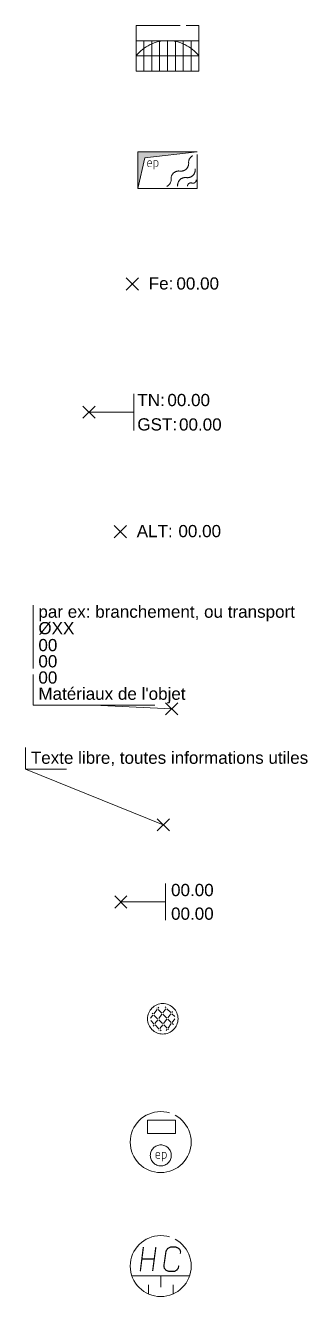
# Model space of a CAD drawing. Header units: metres. Extents: x 3068 to 3311, y 1718 to 1911.
# Drawn here: x 3119.72 to 3124.35, y 1865.78 to 1886.63 of the extents above; entities that cross this region are included whole.
import ezdxf
from ezdxf.enums import TextEntityAlignment as Align

# ---------------------------------------------------------------- set-up
doc = ezdxf.new("R2010")
doc.units = ezdxf.units.M
doc.header["$PDMODE"] = 3
doc.header["$PDSIZE"] = 0.1
doc.linetypes.add('Socle_Continu', pattern=[2.5, 2.5, 0])
doc.layers.add('EAUPL_SCI', color=5, linetype='Socle_Continu', lineweight=13, true_color=0x0000ff)
doc.layers.add('EAUPL_SCS', color=5, linetype='Socle_Continu', lineweight=13, true_color=0x0000ff)
doc.styles.add('Reseaux', font='arial.ttf')
doc.styles.get("Standard").update_dxf_attribs({"font": 'arial.ttf'})

# ---------------------------------------------------------------- blocks, each defined once
blk = doc.blocks.new('BP_0095')
at = {"layer": 'EAUPL_SCI', "linetype": 'Socle_Continu'}
blk.add_point((0, 0), dxfattribs=at)
at = {"layer": 'EAUPL_SCI', "linetype": 'Socle_Continu', "insert": (0.268, 0.01), "char_height": 0.2, "attachment_point": 4}
blk.add_mtext_dynamic_manual_height_columns('Fe:', width=0.46273, gutter_width=1, heights=[0], dxfattribs=at)
at = {"layer": 'EAUPL_SCI', "linetype": 'Socle_Continu'}
blk.add_attdef('FE', text='', height=0.2, dxfattribs=at).set_placement((0.722, 0.01), align=Align.MIDDLE_LEFT)
at = {"layer": 'EAUPL_SCI', "linetype": 'Socle_Continu', "style": 'Reseaux', "flags": 9}
for tag, p in [('ID', (1.737, -0.12)), ('NATURE', (1.737, -0.441))]:
    blk.add_attdef(tag, p, '', height=0.2, dxfattribs=at)
at = {"layer": 'EAUPL_SCI', "linetype": 'Socle_Continu', "flags": 9}
for tag, p in [('FAMILLE', (1.737, -0.763)), ('CALQUE', (1.737, -1.084))]:
    blk.add_attdef(tag, p, '', height=0.2, dxfattribs=at)
blk = doc.blocks.new('*U311')
at = {"layer": 'EAUPL_SCI', "linetype": 'Socle_Continu'}
blk.add_line((0.733, 0), (0, 0), dxfattribs=at)
at = {"layer": 'EAUPL_SCI', "linetype": 'Socle_Continu', "flags": 128}
blk.add_lwpolyline([(0.733, -0.3), (0.733, 0.3)], dxfattribs=at)
at = {"layer": 'EAUPL_SCI', "linetype": 'Socle_Continu'}
blk.add_point((0, 0), dxfattribs=at)
at = {"layer": 'EAUPL_SCI', "linetype": 'Socle_Continu', "char_height": 0.2, "attachment_point": 4}
for s, insert in [('TN:', (0.793, 0.2)), ('GST:', (0.793, -0.201))]:
    blk.add_mtext_dynamic_manual_height_columns(s, width=0.46273, gutter_width=1, heights=[0], dxfattribs=dict(at, insert=insert))
at = {"layer": 'EAUPL_SCI', "linetype": 'Socle_Continu'}
for tag, p in [('TN', (1.286, 0.2)), ('GST', (1.477, -0.201))]:
    blk.add_attdef(tag, text='', height=0.2, dxfattribs=at).set_placement(p, align=Align.MIDDLE_LEFT)
at = {"layer": 'EAUPL_SCI', "linetype": 'Socle_Continu', "style": 'Reseaux', "flags": 9}
for tag, p in [('ID', (2.428, 0.07)), ('NATURE', (2.428, -0.251))]:
    blk.add_attdef(tag, p, '', height=0.2, dxfattribs=at)
at = {"layer": 'EAUPL_SCI', "linetype": 'Socle_Continu', "flags": 9}
for tag, p in [('FAMILLE', (2.428, -0.573)), ('CALQUE', (2.428, -0.894))]:
    blk.add_attdef(tag, p, '', height=0.2, dxfattribs=at)
blk = doc.blocks.new('BP_0097')
at = {"layer": 'EAUPL_SCI', "linetype": 'Socle_Continu'}
blk.add_point((0, 0), dxfattribs=at)
at = {"layer": 'EAUPL_SCI', "linetype": 'Socle_Continu', "insert": (0.268, 0.01), "char_height": 0.2, "attachment_point": 4}
blk.add_mtext_dynamic_manual_height_columns('ALT:', width=0.46273, gutter_width=1, heights=[0], dxfattribs=at)
at = {"layer": 'EAUPL_SCI', "linetype": 'Socle_Continu', "style": 'Reseaux', "flags": 9}
for tag, p in [('ID', (2.06, 0.148)), ('NATURE', (2.06, -0.173))]:
    blk.add_attdef(tag, p, '', height=0.2, dxfattribs=at)
at = {"layer": 'EAUPL_SCI', "linetype": 'Socle_Continu'}
blk.add_attdef('ALT', text='', height=0.2, dxfattribs=at).set_placement((0.952, 0.01), align=Align.MIDDLE_LEFT)
at = {"layer": 'EAUPL_SCI', "linetype": 'Socle_Continu', "flags": 9}
for tag, p in [('FAMILLE', (2.06, -0.495)), ('CALQUE', (2.06, -0.816)), ('TYPE', (2.046, -1.112))]:
    blk.add_attdef(tag, p, '', height=0.2, dxfattribs=at)
blk = doc.blocks.new('BP_0093')
at = {"layer": 'EAUPL_SCS', "linetype": 'Socle_Continu'}
for p, q in [((1.03, 0.25), (0, 0.25)), ((0.129, 0.25), (0.129, -0.25)), ((0.258, -0.25), (0.258, 0.25)), ((0.386, 0.25), (0.386, -0.25)), ((0.515, -0.25), (0.515, 0.25)), ((0.644, 0.25), (0.644, -0.25)), ((0.773, -0.25), (0.773, 0.25)), ((0.902, 0.25), (0.902, -0.25)), ((0, 0), (1.03, 0))]:
    blk.add_line(p, q, dxfattribs=at)
at = {"layer": 'EAUPL_SCS', "linetype": 'Socle_Continu', "flags": 128}
blk.add_lwpolyline([(1.03, -0.25), (0, -0.25), (0, 0.5), (1.03, 0.5)], close=True, dxfattribs=at)
at = {"layer": 'EAUPL_SCS', "linetype": 'Socle_Continu'}
blk.add_arc((0.515, -0.405), 0.656, 38.2258, 141.7742, dxfattribs=at)
at = {"layer": 'EAUPL_SCS', "linetype": 'Socle_Continu', "flags": 9}
for tag, p in [('ID', (1.496, 0.814)), ('NATURE', (1.496, 0.493)), ('FAMILLE', (1.496, 0.171)), ('CALQUE', (1.496, -0.15)), ('PCRS', (1.496, -0.471))]:
    blk.add_attdef(tag, p, '', height=0.2, dxfattribs=at)
blk = doc.blocks.new('*U241')
at = {"layer": 'EAUPL_SCI', "linetype": 'Socle_Continu'}
blk.add_line((-1.273, 0.062), (0, 0), dxfattribs=at)
at = {"layer": 'EAUPL_SCI', "linetype": 'Socle_Continu', "flags": 128}
blk.add_lwpolyline([(-0.273, 0.062), (-2.273, 0.062), (-2.273, 1.7)], dxfattribs=at)
at = {"layer": 'EAUPL_SCI', "linetype": 'Socle_Continu'}
blk.add_point((0, 0), dxfattribs=at)
for tag, p in [('TYPE', (-2.185, 1.495)), ('DIAM', (-2.185, 1.225)), ('NBR', (-2.185, 0.947)), ('LARG', (-2.185, 0.681)), ('HAUT', (-2.185, 0.415)), ('MATER', (-2.185, 0.149))]:
    blk.add_attdef(tag, p, '', height=0.2, dxfattribs=at)
at = {"layer": 'EAUPL_SCI', "linetype": 'Socle_Continu', "flags": 9}
for tag, p in [('ID', (2.47, 1.418)), ('NATURE', (2.47, 1.097)), ('FAMILLE', (2.47, 0.776)), ('CALQUE', (2.47, 0.454))]:
    blk.add_attdef(tag, p, '', height=0.2, dxfattribs=at)
blk = doc.blocks.new('*U243')
at = {"layer": 'EAUPL_SCI', "linetype": 'Socle_Continu'}
blk.add_line((-2.262, 0.914), (0, 0), dxfattribs=at)
at = {"layer": 'EAUPL_SCI', "linetype": 'Socle_Continu', "flags": 128}
blk.add_lwpolyline([(-1.589, 0.914), (-2.262, 0.914), (-2.262, 1.271)], dxfattribs=at)
at = {"layer": 'EAUPL_SCI', "linetype": 'Socle_Continu'}
blk.add_point((0, 0), dxfattribs=at)
blk.add_attdef('TXT', (-2.173, 1.001), '', height=0.2, dxfattribs=at)
at = {"layer": 'EAUPL_SCI', "linetype": 'Socle_Continu', "flags": 9}
for tag, p in [('ID', (1.967, 0.144)), ('NATURE', (1.967, -0.177)), ('FAMILLE', (1.967, -0.499)), ('CALQUE', (1.967, -0.82)), ('PCRS', (1.967, -1.141))]:
    blk.add_attdef(tag, p, '', height=0.2, dxfattribs=at)
blk = doc.blocks.new('BP_0094')
at = {"layer": 'EAUPL_SCS', "linetype": 'Socle_Continu'}
blk.add_hatch(color=256, dxfattribs=at).paths.add_polyline_path([(0.116, 0.501), (0, 0), (0, 0.6), (0.978, 0.6)])
at = {"layer": 'EAUPL_SCS', "linetype": 'Socle_Continu', "flags": 128}
blk.add_lwpolyline([(0.978, 0), (0, 0), (0, 0.6), (0.978, 0.6)], close=True, dxfattribs=at)
at = {"layer": 'EAUPL_SCS', "linetype": 'Socle_Continu'}
blk.add_lwpolyline([(0.116, 0.501), (0, 0), (0, 0.6), (0.978, 0.6)], close=True, dxfattribs=at)
at = {"layer": 'EAUPL_SCS', "linetype": 'Socle_Continu', "const_width": 0.0107, "flags": 128}
for points in [[(0.228, 0.361), (0.188, 0.361, -0.424), (0.164, 0.385), (0.164, 0.425, -0.997785), (0.228, 0.425), (0.228, 0.409), (0.172, 0.409)], [(0.268, 0.312), (0.268, 0.457), (0.304, 0.457, -0.410802), (0.333, 0.429), (0.332, 0.387, -0.396178), (0.304, 0.361), (0.276, 0.361)]]:
    blk.add_lwpolyline(points, format="xyb", dxfattribs=at)
at = {"layer": 'EAUPL_SCS', "linetype": 'Socle_Continu', "flags": 128}
for points in [[(0.477, 0.035, 0.308109), (0.548, 0.143, -0.498161), (0.692, 0.286, 0.49989), (0.835, 0.43, -0.306811), (0.906, 0.537)], [(0.942, 0.322, -0.49989), (0.799, 0.179, 0.49989), (0.656, 0.036)], [(0.817, 0.036, -0.52802), (0.889, 0.089, 0.528439), (0.96, 0.143)]]:
    blk.add_lwpolyline(points, format="xyb", dxfattribs=at)
at = {"layer": 'EAUPL_SCS', "linetype": 'Socle_Continu', "flags": 9}
for tag, p in [('ID', (1.371, 0.853)), ('NATURE', (1.371, 0.532)), ('FAMILLE', (1.371, 0.211)), ('CALQUE', (1.371, -0.111)), ('PCRS', (1.371, -0.432))]:
    blk.add_attdef(tag, p, '', height=0.2, dxfattribs=at)
blk = doc.blocks.new('BP_2051')
at = {"layer": 'EAUPL_SCI', "linetype": 'Socle_Continu'}
blk.add_line((0.733, 0), (0, 0), dxfattribs=at)
at = {"layer": 'EAUPL_SCI', "linetype": 'Socle_Continu', "flags": 128}
blk.add_lwpolyline([(0.733, -0.3), (0.733, 0.3)], dxfattribs=at)
at = {"layer": 'EAUPL_SCI', "linetype": 'Socle_Continu'}
blk.add_point((0, 0), dxfattribs=at)
for tag, p in [('TAMPON', (0.824, 0.196)), ('RADIER', (0.824, -0.192))]:
    blk.add_attdef(tag, text='', height=0.2, dxfattribs=at).set_placement(p, align=Align.MIDDLE_LEFT)
at = {"layer": 'EAUPL_SCI', "linetype": 'Socle_Continu', "style": 'Reseaux', "flags": 9}
for tag, p in [('ID', (2.428, 0.07)), ('NATURE', (2.428, -0.251))]:
    blk.add_attdef(tag, p, '', height=0.2, dxfattribs=at)
at = {"layer": 'EAUPL_SCI', "linetype": 'Socle_Continu', "flags": 9}
for tag, p in [('FAMILLE', (2.428, -0.573)), ('CALQUE', (2.428, -0.894))]:
    blk.add_attdef(tag, p, '', height=0.2, dxfattribs=at)
blk = doc.blocks.new('BP_2053')
at = {"layer": 'EAUPL_SCI', "linetype": 'Socle_Continu'}
blk.add_lwpolyline([(-0.219, 0.361), (0.241, 0.361), (0.241, 0.141), (-0.219, 0.142), (-0.219, 0.361)], close=True, dxfattribs=at)
at = {"layer": 'EAUPL_SCI', "linetype": 'Socle_Continu', "const_width": 0.0107, "flags": 128}
for points in [[(-0.014, -0.264), (-0.055, -0.264, -0.424), (-0.079, -0.24), (-0.079, -0.2, -0.997785), (-0.014, -0.2), (-0.014, -0.216), (-0.071, -0.216)], [(0.026, -0.313), (0.026, -0.168), (0.062, -0.168, -0.410802), (0.09, -0.196), (0.09, -0.238, -0.396178), (0.062, -0.264), (0.034, -0.264)]]:
    blk.add_lwpolyline(points, format="xyb", dxfattribs=at)
at = {"layer": 'EAUPL_SCI', "linetype": 'Socle_Continu'}
for centre, radius in [((0, 0), 0.5), ((0.002, -0.218), 0.172)]:
    blk.add_circle(centre, radius, dxfattribs=at)
at = {"layer": 'EAUPL_SCI', "linetype": 'Socle_Continu', "flags": 9}
for tag, p in [('ID', (0.918, 0.314)), ('NATURE', (0.918, -0.007)), ('FAMILLE', (0.918, -0.329)), ('CALQUE', (0.918, -0.65))]:
    blk.add_attdef(tag, p, '', height=0.2, dxfattribs=at)
blk = doc.blocks.new('BP_2054')
at = {"layer": 'EAUPL_SCI', "linetype": 'Socle_Continu'}
for p, q in [((-0.473, -0.162), (0.473, -0.162)), ((0, -0.162), (0, -0.346)), ((-0.201, -0.306), (-0.201, -0.458)), ((0.201, -0.306), (0.201, -0.458))]:
    blk.add_line(p, q, dxfattribs=at)
at = {"layer": 'EAUPL_SCI', "linetype": 'Socle_Continu', "const_width": 0.02, "flags": 128}
for points in [[(-0.285, 0.314), (-0.335, -0.084)], [(-0.08, 0.314), (-0.133, -0.081)], [(-0.31, 0.115), (-0.107, 0.115)]]:
    blk.add_lwpolyline(points, dxfattribs=at)
at = {"layer": 'EAUPL_SCI', "linetype": 'Socle_Continu', "const_width": 0.02}
blk.add_lwpolyline([(0.322, 0.203), (0.325, 0.24), (0.313, 0.271), (0.288, 0.294), (0.249, 0.312), (0.158, 0.312), (0.113, 0.289), (0.086, 0.245), (0.051, 0.002), (0.058, -0.033), (0.085, -0.067), (0.124, -0.084), (0.231, -0.084), (0.267, -0.062), (0.288, -0.032), (0.296, 0.01)], dxfattribs=at)
at = {"layer": 'EAUPL_SCI', "linetype": 'Socle_Continu'}
blk.add_circle((0, 0), 0.5, dxfattribs=at)
at = {"layer": 'EAUPL_SCI', "linetype": 'Socle_Continu', "flags": 9}
for tag, p in [('ID', (0.918, 0.314)), ('NATURE', (0.918, -0.007)), ('FAMILLE', (0.918, -0.329)), ('CALQUE', (0.918, -0.65))]:
    blk.add_attdef(tag, p, '', height=0.2, dxfattribs=at)
blk = doc.blocks.new('BP_2052')
at = {"layer": 'EAUPL_SCS', "linetype": 'Socle_Continu'}
for p, q in [((-0.161, 0.061), (-0.2, 0.008)), ((-0.176, 0.094), (-0.162, 0.08)), ((-0.092, 0.153), (-0.145, 0.081)), ((-0.144, 0.062), (-0.084, 0.002)), ((-0.096, 0.175), (-0.094, 0.173)), ((-0.066, 0.189), (-0.077, 0.174)), ((-0.076, 0.155), (-0.015, 0.094)), ((-0.014, 0.075), (-0.067, 0.003)), ((0.052, 0.164), (0.001, 0.096)), ((0.003, 0.076), (0.066, 0.013)), ((0.037, 0.196), (0.05, 0.183)), ((0.069, 0.188), (0.067, 0.185)), ((0.068, 0.165), (0.132, 0.102)), ((0.133, 0.083), (0.083, 0.014)), ((0.16, 0.12), (0.148, 0.103)), ((0.15, 0.084), (0.196, 0.037)), ((0.2, 0.002), (0.155, -0.058)), ((-0.198, -0.027), (-0.145, -0.081)), ((-0.143, -0.1), (-0.159, -0.121)), ((-0.082, -0.017), (-0.128, -0.079)), ((-0.127, -0.099), (-0.063, -0.162)), ((-0.062, -0.181), (-0.067, -0.188)), ((-0.066, -0.016), (-0.002, -0.079)), ((-0.001, -0.099), (-0.047, -0.161)), ((-0.045, -0.18), (-0.027, -0.198)), ((0.067, -0.006), (0.014, -0.078)), ((0.016, -0.098), (0.07, -0.152)), ((0.072, -0.171), (0.056, -0.192)), ((0.084, -0.005), (0.139, -0.06)), ((0.14, -0.079), (0.087, -0.151)), ((0.088, -0.17), (0.094, -0.176)), ((0.157, -0.078), (0.175, -0.096))]:
    blk.add_line(p, q, dxfattribs=at)
blk.add_circle((0, 0), 0.25, dxfattribs=at)
at = {"layer": 'EAUPL_SCS', "linetype": 'Socle_Continu', "flags": 9}
for tag, p in [('ID', (0.746, 0.289)), ('NATURE', (0.746, -0.032)), ('FAMILLE', (0.746, -0.353)), ('CALQUE', (0.746, -0.675)), ('PCRS', (0.746, -0.996))]:
    blk.add_attdef(tag, p, '', height=0.2, dxfattribs=at)

msp = doc.modelspace()

# ---------------------------------------------------------------- block references
at = {"layer": 'EAUPL_SCI', "linetype": 'Socle_Continu'}
for name, p, values in [('BP_0095', (3121.473, 1882.385), {'FE': '00.00'}), ('*U311', (3120.761, 1880.283), {'TN': '00.00', 'GST': '00.00'}), ('BP_0097', (3121.276, 1878.323), {'ALT': '00.00'}), ('*U241', (3122.116, 1875.416), {'TYPE': 'par ex: branchement, ou transport', 'DIAM': 'ØXX', 'NBR': '00', 'LARG': '00', 'HAUT': '00', 'MATER': "Matériaux de l'objet"}), ('*U243', (3121.98, 1873.514), {'TXT': 'Texte libre, toutes informations utiles'}), ('BP_2051', (3121.283, 1872.249), {'TAMPON': '00.00', 'RADIER': '00.00'})]:
    msp.add_blockref(name, p, dxfattribs=at).add_auto_attribs(values)
for name, p in [('BP_2053', (3121.937, 1868.309)), ('BP_2054', (3121.938, 1866.275))]:
    msp.add_blockref(name, p, dxfattribs=at)
at = {"layer": 'EAUPL_SCS', "linetype": 'Socle_Continu'}
for name, p in [('BP_0093', (3121.534, 1886.128)), ('BP_0094', (3121.56, 1883.953)), ('BP_2052', (3121.971, 1870.332))]:
    msp.add_blockref(name, p, dxfattribs=at)

doc.saveas('drawing.dxf')
